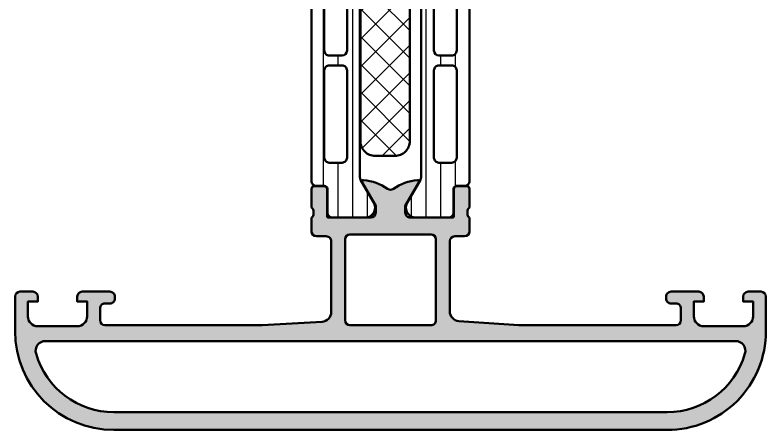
# Model space of a CAD drawing. Extents: x 0 to 76, y 1 to 85.
# Drawn here: x 0 to 76, y 1 to 43 of the extents above; entities that cross this region are included whole.
import ezdxf

# ---------------------------------------------------------------- set-up
doc = ezdxf.new("R2010")
doc.units = 0
for name, color, linetype, lineweight in [('0S-Alu contour', 7, 'Continuous', 50), ('0S-Alu hatch', 252, 'Continuous', 25), ('0S-Plastic contour', 254, 'Continuous', 50), ('0S-Plastic hatch', 253, 'Continuous', 25), ('0S-PT contour', 91, 'Continuous', 50), ('0S-PT hatch', 103, 'Continuous', 25)]:
    doc.layers.add(name, color=color, linetype=linetype, lineweight=lineweight)
pattern_1 = [(90, (0, 0), (-1.4859, 0), [])]

# ---------------------------------------------------------------- blocks, each defined once
blk = doc.blocks.new('284013__CD27234D_B2BC_449C_A4D6_67C861BC5983___70B21F13_07B6_4E95_8374_2F261ED7ACD5_')
at = {"layer": '0S-Plastic hatch'}
h = blk.add_hatch(dxfattribs=at)
h.set_pattern_fill('ANSI31', color=256, scale=0.4680000000000001, angle=45, style=0)
h.set_pattern_definition(pattern_1)
edge = h.paths.add_edge_path()
edge.add_line((29.99872421318828, 61.29234728970057), (29.99983690248303, 26.20985393801662))
edge.add_arc((30.49983422334289, 26.20986936940091), 0.4999973210979823, 180.001768315893, 270.0023822799112)
edge.add_line((30.49985501254557, 25.70987204873512), (31.31018634536048, 25.70990067515332))
edge.add_ellipse((31.31019721159479, 25.40990067535011), major_axis=(-0.3000000000000041, 0), ratio=1, start_angle=180.0020752978986, end_angle=270.0020752978848, ccw=False)
edge.add_line((31.61019721139801, 25.4099115415845), (31.60995219081718, 23.00991314819896))
edge.add_arc((32.10994816802342, 23.00992861881871), 0.4999959774455781, 180.0017728167248, 270.0023777790721)
edge.add_line((32.10996891789333, 22.50993264180369), (35.58651041369917, 22.51005928926778))
edge.add_arc((35.44416391281739, 23.49987220873848), 0.99999607092448, 278.1836833497857, 392.7290913977265)
edge.add_line((36.28539697903764, 24.040537604489), (34.96684454958123, 26.32414669373838))
edge.add_ellipse((35.39984821083328, 26.57416235193278), major_axis=(-0.5000000000000524, 0), ratio=1, start_angle=0.0021352027151237962, end_angle=30.00207189723028, ccw=False)
edge.add_line((34.89984821118042, 26.57414371877399), (34.89876189874935, 60.92841247437298))
edge.add_ellipse((35.39876189844006, 60.9284300619948), major_axis=(-0.5000000000000324, 0), ratio=1, start_angle=-29.997921301461417, end_angle=0.002015393048509395, ccw=False)
edge.add_line((34.96574012679938, 61.17841435207158), (36.28412712458642, 63.46211895332667))
edge.add_arc((35.44285489392763, 64.00272340742114), 0.999996070924482, 327.275059198047, 441.8204672459869)
edge.add_line((35.58512969084185, 64.99254663609757), (32.10858819503601, 64.99241998863349))
edge.add_arc((32.10860366565576, 64.49242401142726), 0.4999959774455675, 90.00177281669993, 180.0023777790715)
edge.add_line((31.60860768864076, 64.49240326155736), (31.60902656885355, 62.09240489221886))
edge.add_ellipse((31.30902656905035, 62.09239402598453), major_axis=(-0.2999999999999899, 0), ratio=1, start_angle=90.00207529788412, end_angle=180.0020752978986, ccw=False)
edge.add_line((31.30903743528466, 61.79239402618133), (30.49870610246976, 61.79236539976312))
edge.add_arc((30.49872153385406, 61.29236807890329), 0.4999973210979623, 90.00176831586008, 180.0023822800018)
edge = h.paths.add_edge_path()
edge.add_line((31.29928560106709, 50.10128739274867), (31.29928560106709, 58.95129654802201))
edge.add_ellipse((31.79927034227802, 58.95129654802721), major_axis=(-0.4999847412109306, 0), ratio=1, start_angle=269.9999999999992, end_angle=360, ccw=False)
edge.add_line((31.79927034227803, 59.45128128923814), (33.09928102343038, 59.45128128923814))
edge.add_ellipse((33.09928102343039, 58.95126603044908), major_axis=(-0.5000152587890554, 0), ratio=1, start_angle=180, end_angle=270.0000000000008, ccw=False)
edge.add_line((33.59929628221944, 58.95126603044388), (33.59929628221944, 50.10128739275621))
edge.add_ellipse((33.09929992157612, 50.10128375339714), major_axis=(-0.4999963606565682, 0), ratio=1, start_angle=89.9995829574089, end_angle=180.0004170428646, ccw=False)
edge.add_line((33.09929628221944, 49.60128739275382), (31.79930217595152, 49.60128739275382))
edge.add_ellipse((31.79928560315472, 50.10128739456678), major_axis=(-0.5000000020876216, 0), ratio=1, start_angle=0, end_angle=90.00189910261543, ccw=False)
edge = h.paths.add_edge_path()
edge.add_line((31.29928560106708, 39.40128128923293), (31.29928560106709, 48.10128739274862))
edge.add_ellipse((31.7992856010671, 48.10128739275381), major_axis=(-0.5, 0), ratio=1, start_angle=270, end_angle=360, ccw=False)
edge.add_line((31.7992856010671, 48.60128739275381), (33.09929628221946, 48.60128739275381))
edge.add_ellipse((33.09929628221945, 48.10128739275383), major_axis=(-0.4999999999999894, 0), ratio=1, start_angle=180, end_angle=269.9999999999992, ccw=False)
edge.add_line((33.59929628221944, 48.10128739274862), (33.59929628221944, 39.40128128923815))
edge.add_ellipse((33.09929628221943, 39.40128128923815), major_axis=(-0.5000000000000142, 0), ratio=1, start_angle=90.000000001192, end_angle=180, ccw=False)
edge.add_line((33.09929628222983, 38.90128128923814), (31.7992856010775, 38.90128128923814))
edge.add_ellipse((31.79928560106708, 39.40128128923813), major_axis=(-0.5, 0), ratio=1, start_angle=0, end_angle=90.00000000119371, ccw=False)
edge = h.paths.add_edge_path()
edge.add_line((31.29928560105671, 28.55128739344712), (31.29928560105671, 37.40128128993138))
edge.add_ellipse((31.79928560321402, 37.40128128805393), major_axis=(-0.5000000021573064, 0), ratio=1, start_angle=269.9981009105044, end_angle=360, ccw=False)
edge.add_line((31.79930217589633, 37.90128128993659), (33.09929628220907, 37.9012812899366))
edge.add_ellipse((33.09929992156579, 37.40128492929333), major_axis=(-0.4999963606565109, 0), ratio=1, start_angle=179.9995829571355, end_angle=270.0004170425959, ccw=False)
edge.add_line((33.59929628220906, 37.40128128993657), (33.59929628220906, 28.55128739345472))
edge.add_ellipse((33.09929992156567, 28.55128375409565), major_axis=(-0.4999963606566215, 0), ratio=1, start_angle=89.9995829574155, end_angle=180.0004170428646, ccw=False)
edge.add_line((33.09929628220905, 28.05128739345227), (31.79930217594115, 28.05128739345228))
edge.add_ellipse((31.79928560314433, 28.55128739526524), major_axis=(-0.5000000020876207, 0), ratio=1, start_angle=0, end_angle=90.00189910261747, ccw=False)
at = {"layer": '0S-Alu contour', "color": 7}
for points in [[(31.79927034227803, 59.45128128923814), (33.09928102343038, 59.45128128923814)], [(31.29928560106709, 50.10128739274867), (31.29928560106709, 58.95129654802201)], [(33.59929628221944, 58.95126603044388), (33.59929628221944, 50.10128739275621)], [(33.09929628221944, 49.60128739275382), (31.79930217595152, 49.60128739275382)], [(31.29928560106708, 39.40128128923293), (31.29928560106709, 48.10128739274862)], [(31.7992856010671, 48.60128739275381), (33.09929628221946, 48.60128739275381)], [(33.59929628221944, 48.10128739274862), (33.59929628221944, 39.40128128923815)], [(33.09929628222983, 38.90128128923814), (31.7992856010775, 38.90128128923814)], [(31.29928560105671, 28.55128739344712), (31.29928560105671, 37.40128128993138)], [(31.79930217589633, 37.90128128993659), (33.09929628220907, 37.9012812899366)], [(33.59929628220906, 37.40128128993657), (33.59929628220906, 28.55128739345472)], [(33.09929628220905, 28.05128739345227), (31.79930217594115, 28.05128739345228)]]:
    blk.add_lwpolyline(points, dxfattribs=at)
at = {"layer": '0S-Alu contour', "color": 7, "extrusion": (0, 0, -1)}
for centre, radius, start, end in [((-31.79927034227802, 58.95129654802721), 0.4999847412109306, 0, 90.00000000000081), ((-33.09928102343039, 58.95126603044908), 0.5000152587890554, 89.9999999999992, 180), ((-31.79928560315472, 50.10128739456678), 0.5000000020876216, 269.9981008973846, 0), ((-33.09929992157612, 50.10128375339714), 0.4999963606565682, 179.9995829571354, 270.0004170425911), ((-31.7992856010671, 48.10128739275381), 0.5, 0, 90), ((-33.09929628221945, 48.10128739275383), 0.4999999999999894, 90.00000000000081, 180), ((-31.79928560106708, 39.40128128923813), 0.5, 269.9999999988063, 0), ((-33.09929628221943, 39.40128128923815), 0.5000000000000142, 180, 269.999999998808), ((-31.79928560321402, 37.40128128805393), 0.5000000021573064, 0, 90.00189908949562), ((-33.09929992156579, 37.40128492929333), 0.4999963606565109, 89.99958295740409, 180.0004170428646), ((-31.79928560314433, 28.55128739526524), 0.5000000020876207, 269.9981008973825, 0), ((-33.09929992156567, 28.55128375409565), 0.4999963606566215, 179.9995829571354, 270.0004170425845)]:
    blk.add_arc(centre, radius, start, end, dxfattribs=at)
at = {"layer": '0S-Plastic contour', "color": 7}
for points in [[(35.58512969084185, 64.99254663609757), (32.10858819503601, 64.99241998863349)], [(31.60860768864076, 64.49240326155736), (31.60902656885355, 62.09240489221886)], [(34.96574012679938, 61.17841435207158), (36.28412712458642, 63.46211895332667)], [(31.30903743528466, 61.79239402618133), (30.49870610246976, 61.79236539976312)], [(29.99872421318828, 61.29234728970057), (29.99983690248303, 26.20985393801662)], [(34.89984821118042, 26.57414371877399), (34.89876189874935, 60.92841247437298)], [(36.28539697903764, 24.040537604489), (34.96684454958123, 26.32414669373838)], [(30.49985501254557, 25.70987204873512), (31.31018634536048, 25.70990067515332)], [(31.61019721139801, 25.4099115415845), (31.60995219081718, 23.00991314819896)], [(32.10996891789333, 22.50993264180369), (35.58651041369917, 22.51005928926778)]]:
    blk.add_lwpolyline(points, dxfattribs=at)
for centre, radius, start, end in [((32.10860366565576, 64.49242401142726), 0.4999959774455675, 90.00177281669993, 180.0023777790715), ((35.44285489392763, 64.00272340742114), 0.999996070924482, 327.275059198047, 81.82046724598695), ((30.49872153385406, 61.29236807890329), 0.4999973210979623, 90.00176831586008, 180.0023822800018), ((30.49983422334289, 26.20986936940091), 0.4999973210979823, 180.001768315893, 270.0023822799112), ((35.44416391281739, 23.49987220873848), 0.99999607092448, 278.1836833497857, 32.72909139772647), ((32.10994816802342, 23.00992861881871), 0.4999959774455781, 180.0017728167248, 270.0023777790721)]:
    blk.add_arc(centre, radius, start, end, dxfattribs=at)
at = {"layer": '0S-Plastic contour', "color": 7, "extrusion": (0, 0, -1)}
for centre, radius, start, end in [((-31.30902656905035, 62.09239402598453), 0.2999999999999899, 179.9979247021014, 269.9979247021159), ((-35.39876189844006, 60.9284300619948), 0.5000000000000324, 359.9979846069515, 29.99792130146136), ((-35.39984821083328, 26.57416235193278), 0.5000000000000524, 329.9979281027697, 359.9978647972849), ((-31.31019721159479, 25.40990067535011), 0.3000000000000041, 89.99792470211521, 179.9979247021014)]:
    blk.add_arc(centre, radius, start, end, dxfattribs=at)
blk = doc.blocks.new('284013__7F6D985A_ECAA_45E5_B49E_8B457F0139CA___BC5BA7D5_2B0B_4C16_BD1F_B0E6D9C2F38A_')
at = {"layer": '0S-Plastic hatch'}
h = blk.add_hatch(dxfattribs=at)
h.set_pattern_fill('ANSI31', color=256, scale=0.4680000000000001, angle=45, style=0)
h.set_pattern_definition(pattern_1)
edge = h.paths.add_edge_path()
edge.add_line((46.00124670355821, 61.29234728970057), (46.00013401426346, 26.20985393801662))
edge.add_ellipse((45.50013669340361, 26.2098693694009), major_axis=(-0.4999973210979765, 0), ratio=1, start_angle=89.99761772008799, end_angle=179.998231684107, ccw=False)
edge.add_line((45.50011590420092, 25.70987204873512), (44.68978457138602, 25.70990067515332))
edge.add_arc((44.6897737051517, 25.40990067535012), 0.299999999999997, 89.99792470211386, 179.9979247021014)
edge.add_line((44.38977370534849, 25.4099115415845), (44.39001872592931, 23.00991314819896))
edge.add_ellipse((43.89002274872307, 23.00992861881871), major_axis=(-0.4999959774455817, 0), ratio=1, start_angle=89.99762222092869, end_angle=179.9982271832753, ccw=False)
edge.add_line((43.89000199885318, 22.50993264180369), (40.41346050304734, 22.51005928926778))
edge.add_ellipse((40.5558070039291, 23.49987220873847), major_axis=(-0.9999960709244714, 0), ratio=1, start_angle=-32.729091397726904, end_angle=81.81631665021501, ccw=False)
edge.add_line((39.71457393770887, 24.040537604489), (41.03312636716526, 26.32414669373838))
edge.add_arc((40.60012270581974, 26.57416235195916), 0.5000000000971923, 329.9979281055072, 359.9978647942123)
edge.add_line((41.10012270556974, 26.57414371877357), (41.10120901799715, 60.92841247437298))
edge.add_arc((40.60120901837669, 60.92843006201212), 0.4999999999643629, 359.9979846051431, 389.9979213037683)
edge.add_line((41.03423078997642, 61.17841435208851), (39.71584379216008, 63.46211895332667))
edge.add_ellipse((40.55711602281887, 64.00272340742117), major_axis=(-0.9999960709244934, 0), ratio=1, start_angle=-81.82046724598638, end_angle=32.7249408019544, ccw=False)
edge.add_line((40.41484122590465, 64.9925466360976), (43.8913827217105, 64.99241998863349))
edge.add_ellipse((43.89136725109071, 64.49242401142723), major_axis=(-0.4999959774455959, 0), ratio=1, start_angle=179.9976222209286, end_angle=269.99822718329597, ccw=False)
edge.add_line((44.39136322810574, 64.49240326155734), (44.39094434789295, 62.09240489221886))
edge.add_arc((44.69094434769625, 62.09239402598459), 0.3000000000000467, 179.9979247021014, 269.9979247020962)
edge.add_line((44.69093348146183, 61.79239402618134), (45.50126481427674, 61.79236539976312))
edge.add_ellipse((45.5012493828925, 61.29236807890334), major_axis=(-0.4999973210979126, 0), ratio=1, start_angle=179.9976177199983, end_angle=269.99823168414724, ccw=False)
edge = h.paths.add_edge_path()
edge.add_arc((42.9006898933161, 58.9512660304491), 0.5000152587890341, 89.99999999999675, 180)
edge.add_line((42.40067463452706, 58.9512660304491), (42.40067463452706, 50.10128739275382))
edge.add_arc((42.90067099517036, 50.10128375339713), 0.4999963606565606, 179.9995829571354, 270.0004170425935)
edge.add_line((42.90067463452706, 49.60128739275382), (44.20066874079497, 49.60128739275382))
edge.add_arc((44.2006853135918, 50.10128739456677), 0.5000000020876101, 269.9981008973829, 360)
edge.add_line((44.70068531567941, 50.10128739456677), (44.70068531567941, 58.95129654802201))
edge.add_arc((44.20070057446848, 58.95129654802721), 0.4999847412109304, 0, 90.00000000000081)
edge.add_line((44.20070057446847, 59.45128128923814), (42.90068989331612, 59.45128128923813))
edge = h.paths.add_edge_path()
edge.add_line((42.40067463452706, 48.10128739274862), (42.40067463452706, 39.40128128923294))
edge.add_arc((42.90067463452699, 39.40128128923811), 0.4999999999999645, 180, 269.9999999988169)
edge.add_line((42.90067463451667, 38.90128128923814), (44.200685315669, 38.90128128923814))
edge.add_arc((44.20068531567943, 39.40128128923812), 0.4999999999999929, 269.9999999988055, 360)
edge.add_line((44.70068531567942, 39.40128128923812), (44.70068531567941, 48.10128739274862))
edge.add_arc((44.20068531567939, 48.10128739275381), 0.5000000000000071, 0, 89.99999999999837)
edge.add_line((44.20068531567941, 48.60128739275381), (42.90067463452705, 48.60128739275381))
edge.add_arc((42.90067463452706, 48.10128739275379), 0.5000000000000071, 90.00000000000244, 180)
edge = h.paths.add_edge_path()
edge.add_line((44.70068531568979, 28.55128739344712), (44.70068531568979, 37.40128128993138))
edge.add_arc((44.2006853135325, 37.40128128805394), 0.5000000021573007, 0, 90.00189908949723)
edge.add_line((44.20066874085017, 37.90128128993659), (42.90067463453744, 37.90128128993661))
edge.add_arc((42.9006709951807, 37.40128492929335), 0.4999963606564967, 89.99958295740245, 180.0004170428646)
edge.add_line((42.40067463453745, 37.40128128993657), (42.40067463453745, 28.55128739345471))
edge.add_arc((42.90067099518082, 28.55128375409565), 0.4999963606566175, 179.9995829571354, 270.0004170425854)
edge.add_line((42.90067463453745, 28.05128739345227), (44.20066874080535, 28.05128739345228))
edge.add_arc((44.20068531360217, 28.55128739526524), 0.5000000020876172, 269.9981008973821, 360)
at = {"layer": '0S-Alu contour', "color": 7}
for points in [[(44.20070057446847, 59.45128128923814), (42.90068989331612, 59.45128128923813)], [(42.40067463452706, 58.9512660304491), (42.40067463452706, 50.10128739275382)], [(44.70068531567941, 50.10128739456677), (44.70068531567941, 58.95129654802201)], [(42.90067463452706, 49.60128739275382), (44.20066874079497, 49.60128739275382)], [(42.40067463452706, 48.10128739274862), (42.40067463452706, 39.40128128923294)], [(44.20068531567941, 48.60128739275381), (42.90067463452705, 48.60128739275381)], [(44.70068531567942, 39.40128128923812), (44.70068531567941, 48.10128739274862)], [(42.90067463451667, 38.90128128923814), (44.200685315669, 38.90128128923814)], [(42.40067463453745, 37.40128128993657), (42.40067463453745, 28.55128739345471)], [(44.20066874085017, 37.90128128993659), (42.90067463453744, 37.90128128993661)], [(44.70068531568979, 28.55128739344712), (44.70068531568979, 37.40128128993138)], [(42.90067463453745, 28.05128739345227), (44.20066874080535, 28.05128739345228)]]:
    blk.add_lwpolyline(points, dxfattribs=at)
for centre, radius, start, end in [((42.9006898933161, 58.9512660304491), 0.5000152587890341, 89.99999999999675, 180), ((44.20070057446848, 58.95129654802721), 0.4999847412109304, 0, 90.00000000000081), ((42.90067099517036, 50.10128375339713), 0.4999963606565606, 179.9995829571354, 270.0004170425935), ((44.2006853135918, 50.10128739456677), 0.5000000020876101, 269.9981008973829, 0), ((42.90067463452706, 48.10128739275379), 0.5000000000000071, 90.00000000000244, 180), ((44.20068531567939, 48.10128739275381), 0.5000000000000071, 0, 89.99999999999837), ((42.90067463452699, 39.40128128923811), 0.4999999999999645, 180, 269.9999999988169), ((44.20068531567943, 39.40128128923812), 0.4999999999999929, 269.9999999988055, 0), ((42.9006709951807, 37.40128492929335), 0.4999963606564967, 89.99958295740245, 180.0004170428646), ((44.2006853135325, 37.40128128805394), 0.5000000021573007, 0, 90.00189908949723), ((42.90067099518082, 28.55128375409565), 0.4999963606566175, 179.9995829571354, 270.0004170425854), ((44.20068531360217, 28.55128739526524), 0.5000000020876172, 269.9981008973821, 0)]:
    blk.add_arc(centre, radius, start, end, dxfattribs=at)
at = {"layer": '0S-Plastic contour', "color": 7}
for points in [[(40.41484122590465, 64.9925466360976), (43.8913827217105, 64.99241998863349)], [(44.39136322810574, 64.49240326155734), (44.39094434789295, 62.09240489221886)], [(41.03423078997642, 61.17841435208851), (39.71584379216008, 63.46211895332667)], [(44.69093348146183, 61.79239402618134), (45.50126481427674, 61.79236539976312)], [(41.10012270556974, 26.57414371877357), (41.10120901799715, 60.92841247437298)], [(46.00124670355821, 61.29234728970057), (46.00013401426346, 26.20985393801662)], [(39.71457393770887, 24.040537604489), (41.03312636716526, 26.32414669373838)], [(44.38977370534849, 25.4099115415845), (44.39001872592931, 23.00991314819896)], [(45.50011590420092, 25.70987204873512), (44.68978457138602, 25.70990067515332)], [(43.89000199885318, 22.50993264180369), (40.41346050304734, 22.51005928926778)]]:
    blk.add_lwpolyline(points, dxfattribs=at)
at = {"layer": '0S-Plastic contour', "color": 7, "extrusion": (0, 0, -1)}
for centre, radius, start, end in [((-40.55711602281887, 64.00272340742117), 0.9999960709244934, 327.2750591980456, 81.82046724598653), ((-43.89136725109071, 64.49242401142723), 0.4999959774455959, 90.001772816704, 180.0023777790715), ((-45.5012493828925, 61.29236807890334), 0.4999973210979126, 90.00176831585274, 180.0023822800018), ((-45.50013669340361, 26.2098693694009), 0.4999973210979765, 180.001768315893, 270.002382279912), ((-40.5558070039291, 23.49987220873847), 0.9999960709244714, 278.183683349785, 32.72909139772687), ((-43.89002274872307, 23.00992861881871), 0.4999959774455817, 180.0017728167248, 270.0023777790713)]:
    blk.add_arc(centre, radius, start, end, dxfattribs=at)
at = {"layer": '0S-Plastic contour', "color": 7}
for centre, radius, start, end in [((44.69094434769625, 62.09239402598459), 0.3000000000000467, 179.9979247021014, 269.9979247020962), ((40.60120901837669, 60.92843006201212), 0.4999999999643629, 359.9979846051431, 29.99792130376832), ((40.60012270581974, 26.57416235195916), 0.5000000000971923, 329.9979281055072, 359.9978647942123), ((44.6897737051517, 25.40990067535012), 0.299999999999997, 89.99792470211386, 179.9979247021014)]:
    blk.add_arc(centre, radius, start, end, dxfattribs=at)
blk = doc.blocks.new('371620__3947638A_8AEA_408D_9189_19316A68C8C2_')
at = {"layer": '0S-PT hatch'}
h = blk.add_hatch(dxfattribs=at)
h.set_pattern_fill('ANSI37', color=256, scale=0.625, angle=90, style=0)
h.set_pattern_definition([(135, (0, 0), (-1.403165018917055, -1.403165018917055), []), (225, (0, 0), (1.403165018917055, -1.403165018917055), [])])
edge = h.paths.add_edge_path()
edge.add_ellipse((38.45076674231201, 57.24133088084531), major_axis=(-1.499999999999992, 0), ratio=1, start_angle=180, end_angle=270.0000000000003, ccw=False)
edge.add_line((39.950766742312, 57.24133088084531), (39.950766742312, 30.24133088084531))
edge.add_ellipse((38.45076674231201, 30.24133088084531), major_axis=(-1.499999999999992, 0), ratio=1, start_angle=89.99999999999977, end_angle=180, ccw=False)
edge.add_line((38.450766742312, 28.74133088084531), (36.450766742312, 28.74133088084531))
edge.add_ellipse((36.45076674231199, 30.24133088084531), major_axis=(-1.499999999999996, 0), ratio=1, start_angle=0, end_angle=90.00000000000028, ccw=False)
edge.add_line((34.950766742312, 30.24133088084531), (34.950766742312, 57.24133088084531))
edge.add_ellipse((36.45076674231199, 57.24133088084531), major_axis=(-1.499999999999992, 0), ratio=1, start_angle=269.9999999999997, end_angle=360, ccw=False)
edge.add_line((36.450766742312, 58.74133088084531), (38.450766742312, 58.74133088084531))
at = {"layer": '0S-PT contour', "color": 7}
for points in [[(36.450766742312, 58.74133088084531), (38.450766742312, 58.74133088084531)], [(34.950766742312, 30.24133088084531), (34.950766742312, 57.24133088084531)], [(39.950766742312, 57.24133088084531), (39.950766742312, 30.24133088084531)], [(38.450766742312, 28.74133088084531), (36.450766742312, 28.74133088084531)]]:
    blk.add_lwpolyline(points, dxfattribs=at)
at = {"layer": '0S-PT contour', "color": 7, "extrusion": (0, 0, -1)}
for centre, radius, start, end in [((-36.45076674231199, 57.24133088084531), 1.499999999999992, 0, 90.00000000000028), ((-38.45076674231201, 57.24133088084531), 1.499999999999992, 89.99999999999973, 180), ((-36.45076674231199, 30.24133088084531), 1.499999999999996, 269.9999999999997, 0), ((-38.45076674231201, 30.24133088084531), 1.499999999999992, 180, 270.0000000000002)]:
    blk.add_arc(centre, radius, start, end, dxfattribs=at)
blk = doc.blocks.new('375490__3879B3EB_630A_46A2_A73F_6B43C0E865A1_')
at = {"layer": '0S-Alu hatch'}
h = blk.add_hatch(color=256, dxfattribs=at)
edge = h.paths.add_edge_path()
edge.add_arc((30.49997091674692, 21.0999944419496), 0.5000000000001706, 180, 269.9999999999935)
edge.add_line((30.49997091674686, 20.59999444194943), (31.49997091674652, 20.59999444194978))
edge.add_ellipse((31.49997091674658, 20.09999444194983), major_axis=(-0.4999999999999432, 0), ratio=1, start_angle=180, end_angle=270.0000000000065, ccw=False)
edge.add_line((31.99997091674652, 20.09999444194983), (31.99997091674652, 12.94470835679101))
edge.add_ellipse((30.99997091674651, 12.94470835679113), major_axis=(-1.00000000000001, 0), ratio=1, start_angle=94.09646391875742, end_angle=180, ccw=False)
edge.add_line((31.07140680262808, 11.94726316320486), (24.99997091674766, 11.59932662397557))
edge.add_line((24.99997091674766, 11.59932662397557), (9.074991322471872, 11.60066618048211))
edge.add_ellipse((9.100074575970927, 12.10002628150762), major_axis=(-0.4999896799958092, 0), ratio=1, start_angle=-0.001182622279827683, end_angle=87.1244044794534, ccw=False)
edge.add_line((8.600084896081626, 12.10003660161822), (8.599945068359261, 13.29998368220856))
edge.add_ellipse((9.099934748248703, 13.29999400231957), major_axis=(-0.4999896799959488, 0), ratio=1, start_angle=-90.00118262191552, end_angle=0.0011826222798845265, ccw=False)
edge.add_line((9.099945068358807, 13.79998368220902), (9.599945068359148, 13.79998368220902))
edge.add_arc((9.599955388469766, 14.29997336209862), 0.4999896799961158, 269.9988173780255, 360.0011826219717)
edge.add_line((10.09994506835937, 14.29998368220922), (10.09994506835949, 14.49999588924004))
edge.add_arc((9.599955388469766, 14.50000620935054), 0.4999896799962295, 359.9988173780283, 450.0011826219484)
edge.add_line((9.599945068359375, 14.99999588924026), (6.799957275390397, 14.99999588924038))
edge.add_arc((6.79994695528029, 14.50000620935071), 0.4999896799961726, 89.99881737808411, 180.0011826219717)
edge.add_line((6.299957275390625, 14.49999588924012), (6.299957275390625, 13.99999588924027))
edge.add_line((6.299957275390625, 13.99999588924027), (7.299957275390625, 13.99999588924027))
edge.add_line((7.299957275390625, 13.99999588924027), (7.299957275390738, 12.49999588924004))
edge.add_ellipse((6.299962896935766, 12.49999026769524), major_axis=(-0.9999943784707731, 0), ratio=1, start_angle=89.99967790737202, end_angle=180.0003220922609, ccw=False)
edge.add_line((6.299957275390511, 11.49999588924027), (2.299987792968636, 11.49999588924027))
edge.add_ellipse((2.299913629411719, 12.49992172568324), major_axis=(-0.9999258391932897, 0), ratio=1, start_angle=-0.004249573911806692, end_angle=90.0042495739608, ccw=False)
edge.add_line((1.29998779296875, 12.4999958892393), (1.299987792968977, 13.99999588924027))
edge.add_line((1.299987792968977, 13.99999588924027), (2.29998779296875, 13.99999588924027))
edge.add_line((2.29998779296875, 13.99999588924027), (2.29998779296875, 14.49999588924027))
edge.add_arc((1.799950894179687, 14.4999589904512), 0.5000369001504826, 0.0042279776114068, 89.99577202225736)
edge.add_line((1.79998779296875, 14.99999588924026), (0.4999389648436364, 14.99999588924026))
edge.add_arc((0.4999859241033916, 14.50000996714403), 0.4999859243014708, 90.0053812862847, 180.0016132547251)
edge.add_line((1.137e-13, 14.49999588923901), (0, 11.00000000000022))
edge.add_arc((10.00000000000011, 11.00000000000011), 10.00000000000011, 180, 269.9999999999994)
edge.add_line((10, 1), (65.99987042235546, 1.000000000000227))
edge.add_arc((65.99987042235551, 10.99999999999994), 9.999999999999716, 269.9999999999997, 360)
edge.add_line((75.99987042235523, 10.99999999999994), (75.99988568119943, 14.49998062853319))
edge.add_arc((75.49988449681867, 14.49999470686661), 0.5000011845789583, 359.9983867455008, 449.9946187136997)
edge.add_line((75.49993145751182, 14.99999588924026), (74.19988262938637, 14.99999588924026))
edge.add_arc((74.19991952817549, 14.49995899045137), 0.5000369001503122, 90.00422797774915, 179.9957720222162)
edge.add_line((73.6998826293866, 14.4999958892408), (73.6998826293866, 13.99999588924049))
edge.add_line((73.6998826293866, 13.99999588924049), (74.69988262938637, 13.99999588924038))
edge.add_line((74.69988262938637, 13.99999588924038), (74.69988262938648, 12.49999588924026))
edge.add_ellipse((73.69995679294345, 12.49992172568318), major_axis=(-0.9999258391933467, 0), ratio=1, start_angle=89.99575042604249, end_angle=180.0042495739118, ccw=False)
edge.add_line((73.6998826293866, 11.49999588924015), (69.69991314696449, 11.49999588924027))
edge.add_ellipse((69.69990752541946, 12.49999026769512), major_axis=(-0.999994378470655, 0), ratio=1, start_angle=-0.00032209339252631253, end_angle=90.00032209261508, ccw=False)
edge.add_line((68.6999131469646, 12.49999588925372), (68.69991314696483, 13.99999588924027))
edge.add_line((68.69991314696483, 13.99999588924027), (69.6999131469647, 13.99999588924027))
edge.add_line((69.6999131469647, 13.99999588924027), (69.6999131469647, 14.49999588924004))
edge.add_arc((69.19992346707511, 14.50000620935066), 0.4999896799961158, 359.9988173780283, 450.0011826219484)
edge.add_line((69.1999131469647, 14.99999588924026), (66.39992535399595, 14.99999588924015))
edge.add_arc((66.3999150338854, 14.5000062093506), 0.4999896799960589, 89.998817378032, 180.0011826219717)
edge.add_line((65.89992535399585, 14.49999588924001), (65.89992535399608, 14.29998368220879))
edge.add_arc((66.39991503388535, 14.29997336209828), 0.4999896799957747, 179.9988173777201, 270.0011826219745)
edge.add_line((66.39992535399595, 13.79998368220902), (66.89992535399642, 13.79998368220902))
edge.add_ellipse((66.8999356741067, 13.29999400231963), major_axis=(-0.4999896799958883, 0), ratio=1, start_angle=179.9988173777202, end_angle=270.0011826219354, ccw=False)
edge.add_line((67.39992535399608, 13.29998368220904), (67.3997855262736, 12.10003660161794))
edge.add_ellipse((66.89979584638442, 12.10002628150739), major_axis=(-0.4999896799956895, 0), ratio=1, start_angle=92.8755955205466, end_angle=180.0011826222799, ccw=False)
edge.add_line((66.92487909988347, 11.60066618048199), (50.99921900423044, 11.5996927691059))
edge.add_line((50.99921900423044, 11.5996927691059), (44.91759820839582, 12.01466314630375))
edge.add_ellipse((44.99989950560911, 13.01127063999277), major_axis=(-1.000000000000056, 0), ratio=1, start_angle=0, end_angle=85.27914330080642, ccw=False)
edge.add_line((43.99989950560905, 13.01127063999278), (43.99989950560905, 20.09999444194966))
edge.add_ellipse((44.49989950560916, 20.09999444194967), major_axis=(-0.5000000000001137, 0), ratio=1, start_angle=270, end_angle=360, ccw=False)
edge.add_line((44.49989950560916, 20.59999444194978), (45.49989950560916, 20.59999444194966))
edge.add_arc((45.49989950560916, 21.09999444194966), 0.5, 270, 360)
edge.add_line((45.99989950560916, 21.09999444194966), (45.99989950560916, 22.49999596553569))
edge.add_ellipse((46.07873595215217, 22.76751655752866), major_axis=(-0.2788950563272813, 0), ratio=1, start_angle=-1.1645893741040823, end_angle=73.58012358050621, ccw=False)
edge.add_line((45.79989850560927, 22.77318496552707), (45.79989850560927, 23.22677896552709))
edge.add_ellipse((46.07876660125241, 23.23243962500416), major_axis=(-0.2789255417371224, 0), ratio=1, start_angle=-73.5754054446478, end_angle=1.162870072890314, ccw=False)
edge.add_line((45.99989950560927, 23.49998296552708), (45.99989950560927, 25.37999396553559))
edge.add_arc((45.69989950560926, 25.37999396553558), 0.3000000000000043, 0, 90.00000000000136)
edge.add_line((45.69989950560926, 25.67999396553559), (44.71992518656647, 25.67999396553559))
edge.add_arc((44.71992518656648, 25.37999396553558), 0.3000000000000114, 90.00000000000136, 180)
edge.add_line((44.41992518656647, 25.37999396553558), (44.41992518656647, 22.61999596553559))
edge.add_ellipse((44.29992518656649, 22.6199959655356), major_axis=(-0.1199999999999832, 0), ratio=1, start_angle=90.00000000001017, end_angle=180, ccw=False)
edge.add_line((44.2999251865665, 22.49999596553562), (40.00005209349978, 22.49986626582879))
edge.add_ellipse((40.00003921124607, 22.99985338343695), major_axis=(-0.4999871177741208, 0), ratio=1, start_angle=-0.0006019649143240713, end_angle=90.00147623557223, ccw=False)
edge.add_line((39.50005209349955, 22.99985863643648), (39.50005209349977, 23.69986321407082))
edge.add_line((39.50005209349977, 23.69986321407082), (40.88829672240602, 26.10438134151233))
edge.add_arc((40.7644466928402, 26.16228503923658), 0.1367174752312174, 334.9424651420104, 464.9230033002146)
edge.add_arc((41.16166885911099, 21.31312606022095), 5.000000000000641, 94.96147828600883, 125.0542741275234)
edge.add_ellipse((37.99993521117754, 25.81349527146726), major_axis=(-0.500000000000615, 0), ratio=1, start_angle=54.553256116216176, end_angle=125.4467438837838, ccw=False)
edge.add_arc((34.83820156324473, 21.31312606022319), 4.999999999998428, 54.94572587246795, 85.0385217139899)
edge.add_arc((35.23542372951538, 26.16228503923657), 0.1367174752312723, 75.07699669976041, 205.057534858001)
edge.add_line((35.11157369994951, 26.10438134151227), (36.49981832885599, 23.69986321407069))
edge.add_line((36.49981832885599, 23.69986321407069), (36.49981832885572, 22.99963440853427))
edge.add_ellipse((36.00004999160332, 22.99963459608768), major_axis=(-0.4997683372524332, 0), ratio=1, start_angle=90.00002150213868, end_angle=179.999978502529, ccw=False)
edge.add_line((36.00005017915793, 22.49986625883529), (31.69994523578933, 22.4999959655357))
edge.add_ellipse((31.69994523578933, 22.61999596553573), major_axis=(-0.1200000000000294, 0), ratio=1, start_angle=0, end_angle=90, ccw=False)
edge.add_line((31.5799452357893, 22.61999596553573), (31.5799452357893, 25.37999396553573))
edge.add_arc((31.27994523578929, 25.37999396553573), 0.3000000000000043, 0, 90.00000000000205)
edge.add_line((31.27994523578928, 25.67999396553573), (30.29997091674651, 25.67999396553573))
edge.add_arc((30.29997091674651, 25.37999396553573), 0.3000000000000007, 90, 180)
edge.add_line((29.9999709167465, 25.37999396553573), (29.99997091674651, 23.49998296552722))
edge.add_ellipse((29.92110382110335, 23.23243962500429), major_axis=(-0.2789255417371388, 0), ratio=1, start_angle=178.8371299271114, end_angle=253.57540544464598, ccw=False)
edge.add_line((30.19997191674651, 23.22677896552722), (30.19997191674651, 22.77318496552722))
edge.add_ellipse((29.92113447020347, 22.76751655752884), major_axis=(-0.2788950563274273, 0), ratio=1, start_angle=106.41987641949191, end_angle=181.1645893740988, ccw=False)
edge.add_line((29.9999709167465, 22.49999596553573), (29.99997091674675, 21.0999944419496))
edge = h.paths.add_edge_path()
edge.add_ellipse((33.8999648132293, 20.29999125728739), major_axis=(-0.5, 0), ratio=1, start_angle=270, end_angle=360, ccw=False)
edge.add_line((33.8999648132293, 20.79999125728739), (42.09990560912331, 20.79999125728739))
edge.add_ellipse((42.09990560912325, 20.29999125728756), major_axis=(-0.4999999999998295, 0), ratio=1, start_angle=180, end_angle=269.9999999999935, ccw=False)
edge.add_line((42.59990560912308, 20.2999912572875), (42.59990560912467, 12.09999491649347))
edge.add_ellipse((42.09990560912473, 12.09999491649347), major_axis=(-0.4999999999999432, 0), ratio=1, start_angle=89.99999999998039, end_angle=180, ccw=False)
edge.add_line((42.09990560912456, 11.59999491649353), (33.89996481323078, 11.59999491649353))
edge.add_ellipse((33.89996481323078, 12.09999491649353), major_axis=(-0.5, 0), ratio=1, start_angle=0, end_angle=90, ccw=False)
edge.add_line((33.39996481323078, 12.09999491649353), (33.39996481322931, 20.29999125728739))
edge = h.paths.add_edge_path()
edge.add_line((65.99987042235489, 2.799999952316397), (9.999999999999773, 2.799999952316397))
edge.add_ellipse((9.999999999999908, 10.99999995231519), major_axis=(-8.199999999998793, 0), ratio=1, start_angle=16.127649320253227, end_angle=89.99999999999909, ccw=False)
edge.add_ellipse((3.083354429716083, 8.999996438558547), major_axis=(-1.000000000001172, 0), ratio=1, start_angle=-90.00000000000801, end_angle=16.127649320245382, ccw=False)
edge.add_line((3.083354429716223, 9.99999643855972), (72.91651599263923, 9.999996438559833))
edge.add_ellipse((72.9165159926391, 8.99999643855891), major_axis=(-1.000000000000922, 0), ratio=1, start_angle=163.8723506797427, end_angle=269.99999999999267, ccw=False)
edge.add_ellipse((65.99987042235468, 10.9999999523155), major_axis=(-8.199999999999113, 0), ratio=1, start_angle=90.00000000000148, end_angle=163.872350679747, ccw=False)
at = {"layer": '0S-Alu contour', "color": 7}
for points in [[(35.11157369994951, 26.10438134151227), (36.49981832885599, 23.69986321407069), (36.49981832885572, 22.99963440853427)], [(39.50005209349955, 22.99985863643648), (39.50005209349977, 23.69986321407082), (40.88829672240602, 26.10438134151233)], [(29.9999709167465, 25.37999396553573), (29.99997091674651, 23.49998296552722)], [(31.27994523578928, 25.67999396553573), (30.29997091674651, 25.67999396553573)], [(31.5799452357893, 22.61999596553573), (31.5799452357893, 25.37999396553573)], [(44.41992518656647, 25.37999396553558), (44.41992518656647, 22.61999596553559)], [(45.69989950560926, 25.67999396553559), (44.71992518656647, 25.67999396553559)], [(45.99989950560927, 23.49998296552708), (45.99989950560927, 25.37999396553559)], [(30.19997191674651, 23.22677896552722), (30.19997191674651, 22.77318496552722)], [(45.79989850560927, 22.77318496552707), (45.79989850560927, 23.22677896552709)], [(29.9999709167465, 22.49999596553573), (29.99997091674675, 21.0999944419496)], [(36.00005017915793, 22.49986625883529), (31.69994523578933, 22.4999959655357)], [(44.2999251865665, 22.49999596553562), (40.00005209349978, 22.49986626582879)], [(45.99989950560916, 21.09999444194966), (45.99989950560916, 22.49999596553569)], [(30.49997091674686, 20.59999444194943), (31.49997091674652, 20.59999444194978)], [(33.8999648132293, 20.79999125728739), (42.09990560912331, 20.79999125728739)], [(44.49989950560916, 20.59999444194978), (45.49989950560916, 20.59999444194966)], [(31.99997091674652, 20.09999444194983), (31.99997091674652, 12.94470835679101)], [(33.39996481323078, 12.09999491649353), (33.39996481322931, 20.29999125728739)], [(42.59990560912308, 20.2999912572875), (42.59990560912467, 12.09999491649347)], [(43.99989950560905, 13.01127063999278), (43.99989950560905, 20.09999444194966)], [(1.137e-13, 14.49999588923901), (0, 11.00000000000022)], [(1.79998779296875, 14.99999588924026), (0.4999389648436364, 14.99999588924026)], [(1.29998779296875, 12.4999958892393), (1.299987792968977, 13.99999588924027), (2.29998779296875, 13.99999588924027), (2.29998779296875, 14.49999588924027)], [(6.299957275390625, 14.49999588924012), (6.299957275390625, 13.99999588924027), (7.299957275390625, 13.99999588924027), (7.299957275390738, 12.49999588924004)], [(9.599945068359375, 14.99999588924026), (6.799957275390397, 14.99999588924038)], [(10.09994506835937, 14.29998368220922), (10.09994506835949, 14.49999588924004)], [(65.89992535399585, 14.49999588924001), (65.89992535399608, 14.29998368220879)], [(69.1999131469647, 14.99999588924026), (66.39992535399595, 14.99999588924015)], [(68.6999131469646, 12.49999588925372), (68.69991314696483, 13.99999588924027), (69.6999131469647, 13.99999588924027), (69.6999131469647, 14.49999588924004)], [(73.6998826293866, 14.4999958892408), (73.6998826293866, 13.99999588924049), (74.69988262938637, 13.99999588924038), (74.69988262938648, 12.49999588924026)], [(75.49993145751182, 14.99999588924026), (74.19988262938637, 14.99999588924026)], [(75.99987042235523, 10.99999999999994), (75.99988568119943, 14.49998062853319)], [(9.099945068358807, 13.79998368220902), (9.599945068359148, 13.79998368220902)], [(66.39992535399595, 13.79998368220902), (66.89992535399642, 13.79998368220902)], [(8.600084896081626, 12.10003660161822), (8.599945068359261, 13.29998368220856)], [(67.39992535399608, 13.29998368220904), (67.3997855262736, 12.10003660161794)], [(6.299957275390511, 11.49999588924027), (2.299987792968636, 11.49999588924027)], [(31.07140680262808, 11.94726316320486), (24.99997091674766, 11.59932662397557), (9.074991322471872, 11.60066618048211)], [(42.09990560912456, 11.59999491649353), (33.89996481323078, 11.59999491649353)], [(66.92487909988347, 11.60066618048199), (50.99921900423044, 11.5996927691059), (44.91759820839582, 12.01466314630375)], [(73.6998826293866, 11.49999588924015), (69.69991314696449, 11.49999588924027)], [(3.083354429716223, 9.99999643855972), (72.91651599263923, 9.999996438559833)], [(65.99987042235489, 2.799999952316397), (9.999999999999773, 2.799999952316397)], [(10, 1), (65.99987042235546, 1.000000000000227)]]:
    blk.add_lwpolyline(points, dxfattribs=at)
for centre, radius, start, end in [((35.23542372951538, 26.16228503923657), 0.1367174752312723, 75.07699669976041, 205.057534858001), ((34.83820156324473, 21.31312606022319), 4.999999999998428, 54.94572587246795, 85.0385217139899), ((41.16166885911099, 21.31312606022095), 5.000000000000641, 94.96147828600883, 125.0542741275234), ((40.7644466928402, 26.16228503923658), 0.1367174752312174, 334.9424651420104, 104.9230033002146), ((30.29997091674651, 25.37999396553573), 0.3000000000000007, 90, 180), ((31.27994523578929, 25.37999396553573), 0.3000000000000043, 0, 90.00000000000205), ((44.71992518656648, 25.37999396553558), 0.3000000000000114, 90.00000000000136, 180), ((45.69989950560926, 25.37999396553558), 0.3000000000000043, 0, 90.00000000000136), ((30.49997091674692, 21.0999944419496), 0.5000000000001706, 180, 269.9999999999935), ((45.49989950560916, 21.09999444194966), 0.5, 270, 0), ((0.4999859241033916, 14.50000996714403), 0.4999859243014708, 90.0053812862847, 180.0016132547251), ((1.799950894179687, 14.4999589904512), 0.5000369001504826, 0.0042279776114068, 89.99577202225736), ((6.79994695528029, 14.50000620935071), 0.4999896799961726, 89.99881737808411, 180.0011826219717), ((9.599955388469766, 14.50000620935054), 0.4999896799962295, 359.9988173780283, 90.00118262194844), ((66.3999150338854, 14.5000062093506), 0.4999896799960589, 89.998817378032, 180.0011826219717), ((69.19992346707511, 14.50000620935066), 0.4999896799961158, 359.9988173780283, 90.00118262194844), ((74.19991952817549, 14.49995899045137), 0.5000369001503122, 90.00422797774915, 179.9957720222162), ((75.49988449681867, 14.49999470686661), 0.5000011845789583, 359.9983867455008, 89.99461871369968), ((9.599955388469766, 14.29997336209862), 0.4999896799961158, 269.9988173780255, 0.0011826219716948), ((66.39991503388535, 14.29997336209828), 0.4999896799957747, 179.9988173777201, 270.0011826219745), ((10.00000000000011, 11.00000000000011), 10.00000000000011, 180, 269.9999999999994), ((65.99987042235551, 10.99999999999994), 9.999999999999716, 269.9999999999997, 0)]:
    blk.add_arc(centre, radius, start, end, dxfattribs=at)
at = {"layer": '0S-Alu contour', "color": 7, "extrusion": (0, 0, -1)}
for centre, radius, start, end in [((-37.99993521117754, 25.81349527146726), 0.500000000000615, 234.5532561162162, 305.4467438837838), ((-29.92110382110335, 23.23243962500429), 0.2789255417371388, 106.424594555354, 181.1628700728887), ((-36.00004999160332, 22.99963459608768), 0.4997683372524332, 180.000021497471, 269.9999784978613), ((-40.00003921124607, 22.99985338343695), 0.4999871177741209, 269.9985237644278, 0.0006019649143335), ((-46.07876660125241, 23.23243962500416), 0.2789255417371224, 358.8371299271097, 73.57540544464791), ((-29.92113447020347, 22.76751655752884), 0.2788950563274273, 178.8354106259012, 253.5801235805081), ((-31.69994523578933, 22.61999596553573), 0.1200000000000294, 270, 0), ((-44.29992518656649, 22.6199959655356), 0.1199999999999832, 180, 269.9999999999898), ((-46.07873595215217, 22.76751655752866), 0.2788950563272813, 286.4198764194938, 1.164589374104122), ((-31.49997091674658, 20.09999444194983), 0.4999999999999432, 89.99999999999349, 180), ((-33.8999648132293, 20.29999125728739), 0.5, 0, 90), ((-42.09990560912325, 20.29999125728756), 0.4999999999998295, 90.00000000000651, 180), ((-44.49989950560916, 20.09999444194967), 0.5000000000001137, 0, 90), ((-9.099934748248703, 13.29999400231957), 0.4999896799959488, 359.9988173777201, 90.00118262191548), ((-66.8999356741067, 13.29999400231963), 0.4999896799958884, 89.99881737806457, 180.0011826222798), ((-30.99997091674651, 12.94470835679113), 1.00000000000001, 180, 265.9035360812426), ((-44.99989950560911, 13.01127063999277), 1.000000000000056, 274.7208566991936, 0), ((-2.299913629411719, 12.49992172568324), 0.9999258391932897, 269.9957504260392, 0.0042495739118255), ((-6.299962896935766, 12.49999026769524), 0.9999943784707731, 179.9996779077391, 270.000322092628), ((-69.69990752541946, 12.49999026769512), 0.999994378470655, 269.9996779073849, 0.0003220933924832), ((-73.69995679294345, 12.49992172568318), 0.9999258391933467, 179.9957504260882, 270.0042495739575), ((-9.100074575970927, 12.10002628150762), 0.4999896799958092, 272.8755955205467, 0.0011826222798784), ((-33.89996481323078, 12.09999491649353), 0.5, 270, 0), ((-42.09990560912473, 12.09999491649347), 0.4999999999999432, 180, 270.0000000000196), ((-66.89979584638442, 12.10002628150739), 0.4999896799956895, 179.9988173777201, 267.1244044794534), ((-3.083354429716083, 8.999996438558547), 1.000000000001172, 343.8723506797546, 90.00000000000801), ((-72.9165159926391, 8.99999643855891), 1.000000000000922, 90.00000000000733, 196.1276493202574), ((-9.999999999999908, 10.99999995231519), 8.199999999998793, 270.0000000000009, 343.8723506797468), ((-65.99987042235468, 10.9999999523155), 8.199999999999113, 196.1276493202531, 269.9999999999985)]:
    blk.add_arc(centre, radius, start, end, dxfattribs=at)
blk = doc.blocks.new('371620__A6460DED_BC81_4E08_BA41_728DF7F0FEE2_')
at = {"layer": '0S-Alu contour', "color": 7}
blk.add_blockref('375490__3879B3EB_630A_46A2_A73F_6B43C0E865A1_', (0, 0), dxfattribs=at)
at = {"layer": '0S-Plastic contour', "color": 7}
for name in ['284013__CD27234D_B2BC_449C_A4D6_67C861BC5983___70B21F13_07B6_4E95_8374_2F261ED7ACD5_', '284013__7F6D985A_ECAA_45E5_B49E_8B457F0139CA___BC5BA7D5_2B0B_4C16_BD1F_B0E6D9C2F38A_']:
    blk.add_blockref(name, (0, 0), dxfattribs=at)
at = {"layer": '0S-PT contour', "color": 7}
blk.add_blockref('371620__3947638A_8AEA_408D_9189_19316A68C8C2_', (0, 0), dxfattribs=at)

msp = doc.modelspace()

# ---------------------------------------------------------------- block references
at = {"layer": '0S-Alu contour', "color": 7}
msp.add_blockref('371620__A6460DED_BC81_4E08_BA41_728DF7F0FEE2_', (0, 0), dxfattribs=at)

doc.saveas('drawing.dxf')
